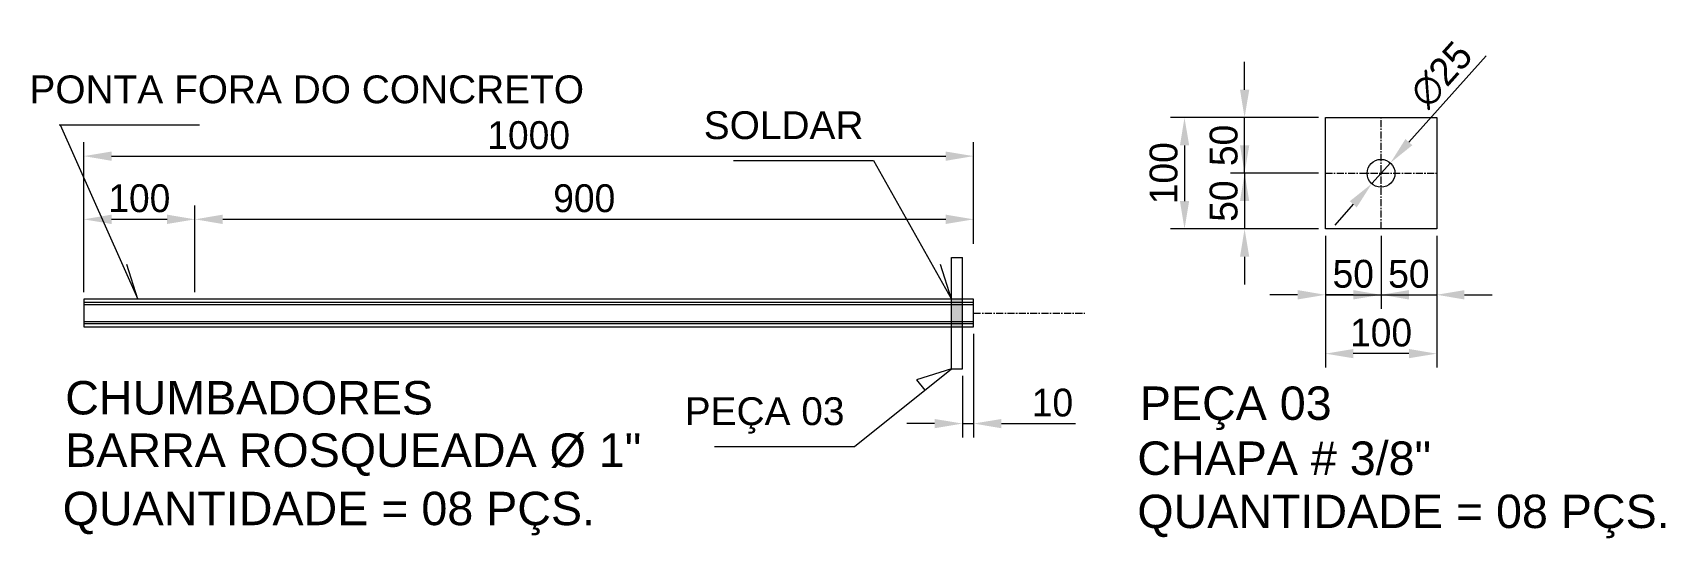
# Model space of a CAD drawing. Header units: millimetres. Extents: x 259906 to 295831, y -52980 to -28535.
# Drawn here: x 288971 to 290438, y -36813 to -36358 of the extents above; entities that cross this region are included whole.
import ezdxf

# ---------------------------------------------------------------- set-up
doc = ezdxf.new("R2010")
doc.units = ezdxf.units.MM
doc.header["$LTSCALE"] = 0.2
doc.linetypes.add('CENTER', pattern=[50.8, 31.75, -6.35, 6.35, -6.35])
for name, color, linetype, lineweight in [('CENT 1', 1, 'CENTER', 9), ('CONT 3', 3, 'Continuous', 15), ('CONT4', 4, 'Continuous', 5), ('COTA', 1, 'Continuous', 9)]:
    doc.layers.add(name, color=color, linetype=linetype, lineweight=lineweight)
doc.styles.add('1-100', font='arial.ttf', dxfattribs={"height": 20})
doc.dimstyles.new('ESC10', dxfattribs={"dimscale": 10, "dimtxt": 2.5, "dimasz": 2.5, "dimexe": 1.25, "dimexo": 0.625, "dimtad": 1, "dimdec": 0, "dimtxsty": 'Standard', "dimcen": 2.5, "dimclrd": 1, "dimclre": 1, "dimclrt": 2, "dimadec": 0, "dimazin": 0, "dimtfac": 1, "dimtdec": 0, "dimtmove": 0, "dimatfit": 3, "dimfxl": 1, "dimlwd": 9, "dimlwe": 9, "dimarcsym": 0})

# ---------------------------------------------------------------- blocks, each defined once
blk = doc.blocks.new('*D184')
at = {"layer": 'COTA', "color": 1, "lineweight": 9, "transparency": 16777216}
for p, q in [((289016.6, -36591.7), (289016.6, -36456.9)), ((289816.6, -36548.3), (289816.6, -36456.9)), ((289041.6, -36469.4), (289791.6, -36469.4))]:
    blk.add_line(p, q, dxfattribs=at)
at = {"layer": 'COTA', "color": 1, "transparency": 16777216}
for points in [[(289041.6, -36465.3), (289041.6, -36473.6), (289016.6, -36469.4)], [(289791.6, -36465.3), (289791.6, -36473.6), (289816.6, -36469.4)]]:
    blk.add_solid(points, dxfattribs=at)
at = {"layer": 'COTA', "color": 2, "transparency": 16777216, "insert": (289416.6, -36450.7), "char_height": 25, "attachment_point": 5}
blk.add_mtext('1000', dxfattribs=at)
blk = doc.blocks.new('*D185')
at = {"layer": 'COTA', "color": 1, "lineweight": 9, "transparency": 16777216}
for p, q in [((289016.6, -36591.7), (289016.6, -36513.7)), ((289116.6, -36591.7), (289116.6, -36513.7)), ((289041.6, -36526.2), (289091.6, -36526.2))]:
    blk.add_line(p, q, dxfattribs=at)
at = {"layer": 'COTA', "color": 1, "transparency": 16777216}
for points in [[(289041.6, -36522), (289041.6, -36530.4), (289016.6, -36526.2)], [(289091.6, -36522), (289091.6, -36530.4), (289116.6, -36526.2)]]:
    blk.add_solid(points, dxfattribs=at)
at = {"layer": 'COTA', "color": 2, "transparency": 16777216, "insert": (289066.6, -36507.4), "char_height": 25, "attachment_point": 5}
blk.add_mtext('100', dxfattribs=at)
blk = doc.blocks.new('*D183')
at = {"layer": 'COTA', "color": 1, "lineweight": 9, "transparency": 16777216}
for p, q in [((289116.6, -36563.4), (289116.6, -36513.7)), ((289816.6, -36548.3), (289816.6, -36513.7)), ((289141.6, -36526.2), (289791.6, -36526.2))]:
    blk.add_line(p, q, dxfattribs=at)
at = {"layer": 'COTA', "color": 1, "transparency": 16777216}
for points in [[(289141.6, -36522), (289141.6, -36530.4), (289116.6, -36526.2)], [(289791.6, -36522), (289791.6, -36530.4), (289816.6, -36526.2)]]:
    blk.add_solid(points, dxfattribs=at)
at = {"layer": 'COTA', "color": 2, "transparency": 16777216, "insert": (289466.6, -36507.4), "char_height": 25, "attachment_point": 5}
blk.add_mtext('900', dxfattribs=at)
blk = doc.blocks.new('*D186')
at = {"layer": 'COTA', "color": 1, "lineweight": 9, "transparency": 16777216}
for p, q in [((289816.6, -36629.2), (289816.6, -36722.2)), ((289806.6, -36666.7), (289806.6, -36722.2)), ((289781.6, -36709.7), (289756.6, -36709.7)), ((289806.6, -36709.7), (289816.6, -36709.7)), ((289841.6, -36709.7), (289908.3, -36709.7))]:
    blk.add_line(p, q, dxfattribs=at)
at = {"layer": 'COTA', "color": 1, "transparency": 16777216}
for points in [[(289781.6, -36705.6), (289781.6, -36713.9), (289806.6, -36709.7)], [(289841.6, -36705.6), (289841.6, -36713.9), (289816.6, -36709.7)]]:
    blk.add_solid(points, dxfattribs=at)
at = {"layer": 'COTA', "color": 2, "transparency": 16777216, "insert": (289887.5, -36691), "char_height": 25, "attachment_point": 5}
blk.add_mtext('10', dxfattribs=at)
blk = doc.blocks.new('*D187')
at = {"layer": 'COTA', "color": 1, "lineweight": 9, "transparency": 16777216}
for p, q in [((290060.2, -36459.8), (290060.2, -36434.8)), ((290126.7, -36484.8), (290047.7, -36484.8)), ((290060.2, -36484.8), (290060.2, -36534.8)), ((290126.7, -36534.8), (290047.7, -36534.8)), ((290060.2, -36559.8), (290060.2, -36584.8))]:
    blk.add_line(p, q, dxfattribs=at)
at = {"layer": 'COTA', "color": 1, "transparency": 16777216}
for points in [[(290056.1, -36459.8), (290064.4, -36459.8), (290060.2, -36484.8)], [(290056.1, -36559.8), (290064.4, -36559.8), (290060.2, -36534.8)]]:
    blk.add_solid(points, dxfattribs=at)
at = {"layer": 'COTA', "color": 2, "transparency": 16777216, "insert": (290041.5, -36509.8), "char_height": 25, "attachment_point": 5, "rotation": 90}
blk.add_mtext('50', dxfattribs=at)
blk = doc.blocks.new('*D188')
at = {"layer": 'COTA', "color": 1, "lineweight": 9, "transparency": 16777216}
for p, q in [((290060.2, -36409.8), (290060.2, -36384.8)), ((290126.7, -36434.8), (290047.7, -36434.8)), ((290060.2, -36484.8), (290060.2, -36434.8)), ((290126.7, -36484.8), (290047.7, -36484.8)), ((290060.2, -36509.8), (290060.2, -36534.8))]:
    blk.add_line(p, q, dxfattribs=at)
at = {"layer": 'COTA', "color": 1, "transparency": 16777216}
for points in [[(290056.1, -36409.8), (290064.4, -36409.8), (290060.2, -36434.8)], [(290056.1, -36509.8), (290064.4, -36509.8), (290060.2, -36484.8)]]:
    blk.add_solid(points, dxfattribs=at)
at = {"layer": 'COTA', "color": 2, "transparency": 16777216, "insert": (290041.5, -36459.8), "char_height": 25, "attachment_point": 5, "rotation": 90}
blk.add_mtext('50', dxfattribs=at)
blk = doc.blocks.new('*D189')
at = {"layer": 'COTA', "color": 1, "lineweight": 9, "transparency": 16777216}
for p, q in [((290126.7, -36434.8), (289993.7, -36434.8)), ((290006.2, -36459.8), (290006.2, -36509.8)), ((290126.7, -36534.8), (289993.7, -36534.8))]:
    blk.add_line(p, q, dxfattribs=at)
at = {"layer": 'COTA', "color": 1, "transparency": 16777216}
for points in [[(290002.1, -36459.8), (290010.4, -36459.8), (290006.2, -36434.8)], [(290002.1, -36509.8), (290010.4, -36509.8), (290006.2, -36534.8)]]:
    blk.add_solid(points, dxfattribs=at)
at = {"layer": 'COTA', "color": 2, "transparency": 16777216, "insert": (289987.5, -36484.8), "char_height": 25, "attachment_point": 5, "rotation": 90}
blk.add_mtext('100', dxfattribs=at)
blk = doc.blocks.new('*D190')
at = {"layer": 'COTA', "color": 1, "lineweight": 9, "transparency": 16777216}
for p, q in [((290132.9, -36541), (290132.9, -36606.5)), ((290182.9, -36541), (290182.9, -36606.5)), ((290107.9, -36594), (290082.9, -36594)), ((290132.9, -36594), (290182.9, -36594)), ((290207.9, -36594), (290232.9, -36594))]:
    blk.add_line(p, q, dxfattribs=at)
at = {"layer": 'COTA', "color": 1, "transparency": 16777216}
for points in [[(290107.9, -36589.8), (290107.9, -36598.2), (290132.9, -36594)], [(290207.9, -36589.8), (290207.9, -36598.2), (290182.9, -36594)]]:
    blk.add_solid(points, dxfattribs=at)
at = {"layer": 'COTA', "color": 2, "transparency": 16777216, "insert": (290157.9, -36575.3), "char_height": 25, "attachment_point": 5}
blk.add_mtext('50', dxfattribs=at)
blk = doc.blocks.new('*D191')
at = {"layer": 'COTA', "color": 1, "lineweight": 9, "transparency": 16777216}
for p, q in [((290182.9, -36541), (290182.9, -36606.5)), ((290232.9, -36541), (290232.9, -36606.5)), ((290157.9, -36594), (290132.9, -36594)), ((290182.9, -36594), (290232.9, -36594)), ((290257.9, -36594), (290282.9, -36594))]:
    blk.add_line(p, q, dxfattribs=at)
at = {"layer": 'COTA', "color": 1, "transparency": 16777216}
for points in [[(290157.9, -36589.8), (290157.9, -36598.2), (290182.9, -36594)], [(290257.9, -36589.8), (290257.9, -36598.2), (290232.9, -36594)]]:
    blk.add_solid(points, dxfattribs=at)
at = {"layer": 'COTA', "color": 2, "transparency": 16777216, "insert": (290207.9, -36575.3), "char_height": 25, "attachment_point": 5}
blk.add_mtext('50', dxfattribs=at)
blk = doc.blocks.new('*D192')
at = {"layer": 'COTA', "color": 1, "lineweight": 9, "transparency": 16777216}
for p, q in [((290132.9, -36541), (290132.9, -36659.4)), ((290232.9, -36541), (290232.9, -36659.4)), ((290207.9, -36646.9), (290157.9, -36646.9))]:
    blk.add_line(p, q, dxfattribs=at)
at = {"layer": 'COTA', "color": 1, "transparency": 16777216}
for points in [[(290157.9, -36642.7), (290157.9, -36651), (290132.9, -36646.9)], [(290207.9, -36642.7), (290207.9, -36651), (290232.9, -36646.9)]]:
    blk.add_solid(points, dxfattribs=at)
at = {"layer": 'COTA', "color": 2, "transparency": 16777216, "insert": (290182.9, -36628.1), "char_height": 25, "attachment_point": 5}
blk.add_mtext('100', dxfattribs=at)
blk = doc.blocks.new('*D193')
at = {"layer": 'COTA', "color": 1, "lineweight": 9, "transparency": 16777216}
for p, q in [((290277.4, -36379.3), (290207.9, -36456.9)), ((290174.6, -36494.1), (290191.3, -36475.5)), ((290157.9, -36512.7), (290141.2, -36531.3))]:
    blk.add_line(p, q, dxfattribs=at)
at = {"layer": 'COTA', "color": 1, "transparency": 16777216}
for points in [[(290204.8, -36454.1), (290211, -36459.6), (290191.3, -36475.5)], [(290154.8, -36509.9), (290161, -36515.5), (290174.6, -36494.1)]]:
    blk.add_solid(points, dxfattribs=at)
at = {"layer": 'COTA', "color": 2, "transparency": 16777216, "insert": (290237.1, -36396.2), "char_height": 25, "attachment_point": 5, "rotation": 48.1573}
blk.add_mtext('∅25', dxfattribs=at)

msp = doc.modelspace()

# ---------------------------------------------------------------- linework, layer by layer
at = {"layer": 'CENT 1'}
for p, q in [((290182.9, -36534.8), (290182.9, -36434.8)), ((290132.9, -36484.8), (290232.9, -36484.8)), ((289816.6, -36610.4), (289916.6, -36610.4))]:
    msp.add_line(p, q, dxfattribs=at)
at = {"layer": 'CONT 3'}
for p, q in [((290132.9, -36534.8), (290132.9, -36434.8)), ((290132.9, -36434.8), (290232.9, -36434.8)), ((290232.9, -36434.8), (290232.9, -36534.8)), ((290232.9, -36534.8), (290132.9, -36534.8)), ((289796.6, -36660.4), (289796.6, -36560.4)), ((289796.6, -36560.4), (289806.6, -36560.4)), ((289806.6, -36660.4), (289806.6, -36560.4)), ((289816.6, -36597.9), (289016.6, -36597.9)), ((289016.6, -36597.9), (289016.6, -36622.9)), ((289816.6, -36600.9), (289016.6, -36600.9)), ((289816.6, -36602.9), (289016.6, -36602.9)), ((289816.6, -36622.9), (289816.6, -36597.9)), ((289016.6, -36617.9), (289816.6, -36617.9)), ((289016.6, -36619.9), (289816.6, -36619.9)), ((289016.6, -36622.9), (289816.6, -36622.9)), ((289796.6, -36660.4), (289806.6, -36660.4))]:
    msp.add_line(p, q, dxfattribs=at)
msp.add_circle((290182.9, -36484.8), 12.5, dxfattribs=at)
msp.add_solid([(289796.6, -36622.9), (289796.6, -36597.9), (289806.6, -36622.9), (289806.6, -36597.9)], dxfattribs=at)
at = {"layer": 'CONT4'}
for p, q in [((288994.6, -36441.2), (289120.6, -36441.2)), ((288995.3, -36441.2), (289065.2, -36597.9)), ((289600.7, -36473.4), (289726.7, -36473.4)), ((289726.7, -36473.4), (289796.6, -36597.9)), ((289065.2, -36597.9), (289055.4, -36566.7)), ((289796.6, -36597.9), (289786.8, -36566.7)), ((289709.6, -36730.4), (289796.6, -36660.4)), ((289796.6, -36660.4), (289765.4, -36670.3)), ((289765.4, -36670.3), (289772.9, -36679.6)), ((289583.6, -36730.4), (289709.6, -36730.4))]:
    msp.add_line(p, q, dxfattribs=at)
for points in [[(289046.1, -36574.2), (289055.4, -36566.7), (289065.2, -36597.9), (289046.1, -36574.2)], [(289777.5, -36574.2), (289786.8, -36566.7), (289796.6, -36597.9), (289777.5, -36574.2)], [(289772.9, -36679.6), (289765.4, -36670.3), (289796.6, -36660.4), (289772.9, -36679.6)]]:
    msp.add_solid(points, dxfattribs=at)

# ---------------------------------------------------------------- texts
at = {"layer": 'CONT4', "style": '1-100'}
for s, height, p in [('PONTA FORA DO CONCRETO', 25, (288967.8, -36421.9)), ('SOLDAR ', 25, (289574, -36454.1)), ('CHUMBADORES', 30, (289000, -36701.5)), ('PEÇA 03', 30, (289966.1, -36706.4)), ('PEÇA 03', 25, (289556.9, -36711.1)), ('BARRA ROSQUEADA %%C 1"', 30, (289000, -36748.6)), ('CHAPA # 3/8"', 30, (289963.8, -36755.8)), ('QUANTIDADE = 08 PÇS.', 30, (288997.7, -36801)), ('QUANTIDADE = 08 PÇS.', 30, (289963.8, -36803.6))]:
    msp.add_text(s, height=height, dxfattribs=at).set_placement(p)

# ---------------------------------------------------------------- dimensions: what is measured, and where the dimension line sits
at = {"layer": 'COTA'}
dim = msp.add_diameter_dim_2p(p1=(290174.6, -36494.1), p2=(290191.3, -36475.5), dimstyle='ESC10', dxfattribs=at)
dim.commit()
dim.dimension.update_dxf_attribs({"geometry": '*D193', "text_midpoint": (290237.1, -36396.2)})
for base, p1, p2, picture, middle in [((290060.2, -36434.8), (290132.9, -36484.8), (290132.9, -36434.8), '*D188', (290041.5, -36459.8)), ((290006.2, -36534.8), (290132.9, -36434.8), (290132.9, -36534.8), '*D189', (289987.5, -36484.8)), ((290060.2, -36534.8), (290132.9, -36484.8), (290132.9, -36534.8), '*D187', (290041.5, -36509.8))]:
    dim = msp.add_linear_dim(base=base, p1=p1, p2=p2, angle=90, dimstyle='ESC10', dxfattribs=at)
    dim.commit()
    dim.dimension.update_dxf_attribs({"geometry": picture, "text_midpoint": middle})
for base, p1, text, picture, middle in [((289816.6, -36469.4), (289016.6, -36597.9), '1000', '*D184', (289416.6, -36450.7)), ((289816.6, -36526.2), (289116.6, -36569.7), '900', '*D183', (289466.6, -36507.4))]:
    dim = msp.add_linear_dim(base=base, p1=p1, p2=(289816.6, -36554.6), text=text, dimstyle='ESC10', dxfattribs=at)
    dim.commit()
    dim.dimension.update_dxf_attribs({"geometry": picture, "text_midpoint": middle})
for base, p1, p2, picture, middle in [((289116.6, -36526.2), (289016.6, -36597.9), (289116.6, -36597.9), '*D185', (289066.6, -36507.4)), ((290182.9, -36594), (290132.9, -36534.8), (290182.9, -36534.8), '*D190', (290157.9, -36575.3)), ((290232.9, -36594), (290182.9, -36534.8), (290232.9, -36534.8), '*D191', (290207.9, -36575.3)), ((290132.9, -36646.9), (290232.9, -36534.8), (290132.9, -36534.8), '*D192', (290182.9, -36628.1)), ((289816.6, -36709.7), (289806.6, -36660.4), (289816.6, -36622.9), '*D186', (289887.5, -36691))]:
    dim = msp.add_linear_dim(base=base, p1=p1, p2=p2, dimstyle='ESC10', dxfattribs=at)
    dim.commit()
    dim.dimension.update_dxf_attribs({"geometry": picture, "text_midpoint": middle})

doc.saveas('drawing.dxf')
